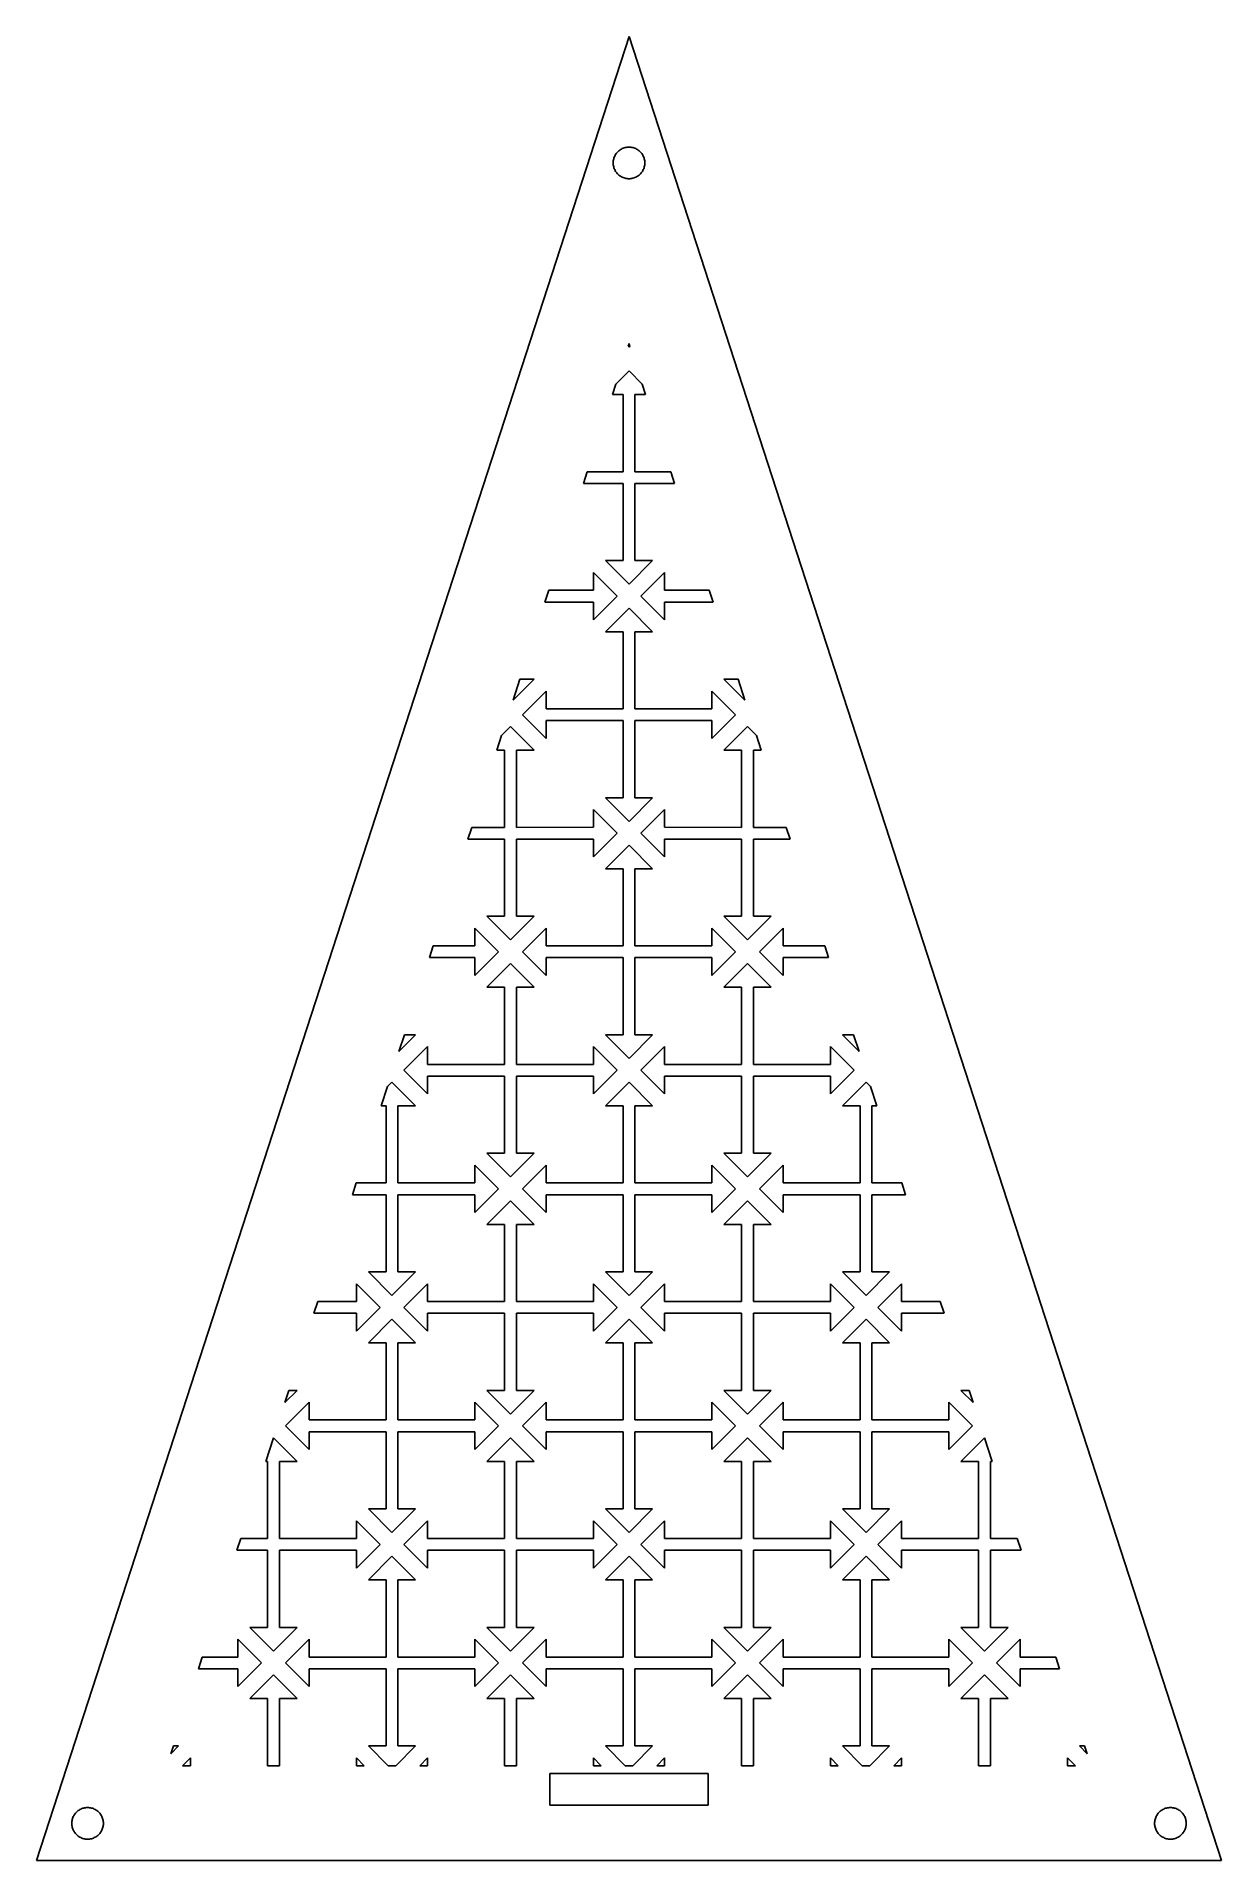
# Model space of a CAD drawing. Header units: metres. Extents: x -75 to 75, y 0 to 231.
import ezdxf

# ---------------------------------------------------------------- set-up
doc = ezdxf.new("R2010")
doc.units = ezdxf.units.M

msp = doc.modelspace()

# ---------------------------------------------------------------- linework, layer by layer
for p, q in [((0, 230.826), (-75, 0)), ((75, 0), (0, 230.826)), ((-2, 214.826), (-1.99605, 214.952)), ((-1.99605, 214.701), (-2, 214.826)), ((-1.99605, 214.952), (-1.98422, 215.077)), ((-1.98422, 214.576), (-1.99605, 214.701)), ((-1.98422, 215.077), (-1.96457, 215.201)), ((-1.96457, 215.201), (-1.93716, 215.324)), ((-1.93716, 215.324), (-1.9021, 215.444)), ((-1.9021, 215.444), (-1.85954, 215.562)), ((-1.85954, 215.562), (-1.80965, 215.678)), ((-1.80965, 215.678), (-1.75261, 215.79)), ((-1.75261, 215.79), (-1.68864, 215.898)), ((-1.68864, 215.898), (-1.61803, 216.002)), ((-1.61803, 216.002), (-1.54102, 216.101)), ((-1.54102, 216.101), (-1.45793, 216.195)), ((-1.45793, 216.195), (-1.36908, 216.284)), ((-1.36908, 216.284), (-1.27484, 216.367)), ((-1.27484, 216.367), (-1.17557, 216.444)), ((-1.17557, 216.444), (-1.07164, 216.515)), ((-1.07164, 216.515), (-0.963501, 216.579)), ((-0.963501, 216.579), (-0.851547, 216.636)), ((-0.851547, 216.636), (-0.736237, 216.686)), ((-0.736237, 216.686), (-0.618027, 216.728)), ((-0.618027, 216.728), (-0.497375, 216.763)), ((-0.497375, 216.763), (-0.374756, 216.791)), ((-0.374756, 216.791), (-0.250656, 216.81)), ((-0.250656, 216.81), (-0.12558, 216.822)), ((-0.12558, 216.822), (0, 216.826)), ((0, 216.826), (0.12558, 216.822)), ((0.12558, 216.822), (0.250656, 216.81)), ((0.250656, 216.81), (0.374756, 216.791)), ((0.374756, 216.791), (0.497375, 216.763)), ((0.497375, 216.763), (0.618027, 216.728)), ((0.618027, 216.728), (0.736237, 216.686)), ((0.736237, 216.686), (0.851547, 216.636)), ((0.851547, 216.636), (0.963501, 216.579)), ((0.963501, 216.579), (1.07164, 216.515)), ((1.07164, 216.515), (1.17557, 216.444)), ((1.17557, 216.444), (1.27484, 216.367)), ((1.27484, 216.367), (1.36908, 216.284)), ((1.36908, 216.284), (1.45793, 216.195)), ((1.45793, 216.195), (1.54102, 216.101)), ((1.54102, 216.101), (1.61803, 216.002)), ((1.61803, 216.002), (1.68864, 215.898)), ((1.68864, 215.898), (1.75261, 215.79)), ((1.75261, 215.79), (1.80965, 215.678)), ((1.80965, 215.678), (1.85954, 215.562)), ((1.85954, 215.562), (1.9021, 215.444)), ((1.9021, 215.444), (1.93716, 215.324)), ((1.93716, 215.324), (1.96457, 215.201)), ((1.96457, 215.201), (1.98422, 215.077)), ((1.98422, 215.077), (1.99605, 214.952)), ((1.99605, 214.701), (1.98422, 214.576)), ((1.99605, 214.952), (2, 214.826)), ((2, 214.826), (1.99605, 214.701)), ((-1.96457, 214.451), (-1.98422, 214.576)), ((-1.93716, 214.329), (-1.96457, 214.451)), ((-1.9021, 214.208), (-1.93716, 214.329)), ((-1.85954, 214.09), (-1.9021, 214.208)), ((-1.80965, 213.975), (-1.85954, 214.09)), ((-1.75261, 213.863), (-1.80965, 213.975)), ((-1.68864, 213.755), (-1.75261, 213.863)), ((-1.61803, 213.651), (-1.68864, 213.755)), ((-1.54102, 213.551), (-1.61803, 213.651)), ((-1.45793, 213.457), (-1.54102, 213.551)), ((-1.36908, 213.368), (-1.45793, 213.457)), ((-1.27484, 213.285), (-1.36908, 213.368)), ((-1.17557, 213.208), (-1.27484, 213.285)), ((-1.07164, 213.138), (-1.17557, 213.208)), ((-0.963501, 213.074), (-1.07164, 213.138)), ((-0.851547, 213.017), (-0.963501, 213.074)), ((-0.736237, 212.967), (-0.851547, 213.017)), ((-0.618027, 212.924), (-0.736237, 212.967)), ((-0.497375, 212.889), (-0.618027, 212.924)), ((-0.374756, 212.862), (-0.497375, 212.889)), ((-0.250656, 212.842), (-0.374756, 212.862)), ((-0.12558, 212.83), (-0.250656, 212.842)), ((0, 212.826), (-0.12558, 212.83)), ((0.12558, 212.83), (0, 212.826)), ((0.250656, 212.842), (0.12558, 212.83)), ((0.374756, 212.862), (0.250656, 212.842)), ((0.497375, 212.889), (0.374756, 212.862)), ((0.618027, 212.924), (0.497375, 212.889)), ((0.736237, 212.967), (0.618027, 212.924)), ((0.851547, 213.017), (0.736237, 212.967)), ((0.963501, 213.074), (0.851547, 213.017)), ((1.07164, 213.138), (0.963501, 213.074)), ((1.17557, 213.208), (1.07164, 213.138)), ((1.27484, 213.285), (1.17557, 213.208)), ((1.36908, 213.368), (1.27484, 213.285)), ((1.45793, 213.457), (1.36908, 213.368)), ((1.54102, 213.551), (1.45793, 213.457)), ((1.61803, 213.651), (1.54102, 213.551)), ((1.68864, 213.755), (1.61803, 213.651)), ((1.75261, 213.863), (1.68864, 213.755)), ((1.80965, 213.975), (1.75261, 213.863)), ((1.85954, 214.09), (1.80965, 213.975)), ((1.9021, 214.208), (1.85954, 214.09)), ((1.93716, 214.329), (1.9021, 214.208)), ((1.96457, 214.451), (1.93716, 214.329)), ((1.98422, 214.576), (1.96457, 214.451)), ((-0.11998, 191.624), (0, 191.993)), ((0, 191.504), (-0.11998, 191.624)), ((0, 191.993), (0.11998, 191.624)), ((0.11998, 191.624), (0, 191.504)), ((-1.68356, 186.812), (0, 188.496)), ((0, 188.496), (1.68356, 186.812)), ((-2.10875, 185.503), (-1.68356, 186.812)), ((-0.746613, 185.503), (-2.10875, 185.503)), ((-0.733795, 175.747), (-0.746613, 185.503)), ((0.746613, 185.503), (0.733795, 175.747)), ((2.10875, 185.503), (0.746613, 185.503)), ((1.68356, 186.812), (2.10875, 185.503)), ((-5.76425, 174.253), (-5.27876, 175.747)), ((-5.27876, 175.747), (-0.733795, 175.747)), ((0.733795, 175.747), (5.27876, 175.747)), ((5.27876, 175.747), (5.76425, 174.253)), ((-0.733795, 174.253), (-5.76425, 174.253)), ((-0.746613, 164.497), (-0.733795, 174.253)), ((5.76425, 174.253), (0.733795, 174.253)), ((0.733795, 174.253), (0.746613, 164.497)), ((-2.99194, 164.497), (-0.746613, 164.497)), ((0, 161.504), (-2.99194, 164.497)), ((2.99194, 164.497), (0, 161.504)), ((0.746613, 164.497), (2.99194, 164.497)), ((-4.49661, 160.747), (-4.49661, 162.992)), ((-4.49661, 162.992), (-1.50421, 160)), ((1.50421, 160), (4.49661, 162.992)), ((4.49661, 162.992), (4.49661, 160.747)), ((-10.6353, 159.261), (-10.1551, 160.739)), ((-10.1551, 160.739), (-4.49661, 160.747)), ((-1.50421, 160), (-4.49661, 157.008)), ((4.49661, 157.008), (1.50421, 160)), ((4.49661, 160.747), (10.1551, 160.739)), ((10.1551, 160.739), (10.6353, 159.261)), ((-4.49661, 159.253), (-10.6353, 159.261)), ((-4.49661, 157.008), (-4.49661, 159.253)), ((-2.99194, 155.503), (0, 158.496)), ((0, 158.496), (2.99194, 155.503)), ((10.6353, 159.261), (4.49661, 159.253)), ((4.49661, 159.253), (4.49661, 157.008)), ((-0.746613, 155.503), (-2.99194, 155.503)), ((-0.733795, 145.747), (-0.746613, 155.503)), ((0.746613, 155.503), (0.733795, 145.747)), ((2.99194, 155.503), (0.746613, 155.503)), ((-12.0076, 149.497), (-14.6744, 146.83)), ((-14.6744, 146.83), (-13.8079, 149.497)), ((-13.8079, 149.497), (-12.0076, 149.497)), ((-13.4953, 145), (-10.5029, 147.992)), ((-10.5029, 147.992), (-10.5029, 145.747)), ((10.5029, 145.747), (10.5029, 147.992)), ((10.5029, 147.992), (13.4953, 145)), ((12.0076, 149.497), (13.8079, 149.497)), ((14.6744, 146.83), (12.0076, 149.497)), ((13.8079, 149.497), (14.6744, 146.83)), ((-10.5029, 145.747), (-0.733795, 145.747)), ((0.733795, 145.747), (10.5029, 145.747)), ((-16.1228, 142.373), (-15, 143.495)), ((-15, 143.495), (-12.0076, 140.503)), ((-10.5029, 142.008), (-13.4953, 145)), ((-0.733795, 144.253), (-10.5029, 144.253)), ((-10.5029, 144.253), (-10.5029, 142.008)), ((-0.746613, 134.497), (-0.733795, 144.253)), ((10.5029, 144.253), (0.733795, 144.253)), ((0.733795, 144.253), (0.746613, 134.497)), ((13.4953, 145), (10.5029, 142.008)), ((10.5029, 142.008), (10.5029, 144.253)), ((12.0076, 140.503), (15, 143.495)), ((15, 143.495), (16.1228, 142.373)), ((-16.7303, 140.503), (-16.1228, 142.373)), ((16.1228, 142.373), (16.7303, 140.503)), ((-15.7471, 140.503), (-16.7303, 140.503)), ((-15.7471, 130.734), (-15.7471, 140.503)), ((-12.0076, 140.503), (-14.2529, 140.503)), ((-14.2529, 140.503), (-14.2529, 130.734)), ((14.2529, 140.503), (12.0076, 140.503)), ((14.2529, 130.734), (14.2529, 140.503)), ((16.7303, 140.503), (15.7471, 140.503)), ((15.7471, 140.503), (15.7471, 130.734)), ((-2.99194, 134.497), (-0.746613, 134.497)), ((0, 131.504), (-2.99194, 134.497)), ((2.99194, 134.497), (0, 131.504)), ((0.746613, 134.497), (2.99194, 134.497)), ((-4.49661, 130.747), (-4.49661, 132.992)), ((-4.49661, 132.992), (-1.50421, 130)), ((1.50421, 130), (4.49661, 132.992)), ((4.49661, 132.992), (4.49661, 130.747)), ((-20.3833, 129.26), (-19.9027, 130.739)), ((-15.7471, 129.266), (-20.3833, 129.26)), ((-19.9027, 130.739), (-15.7471, 130.734)), ((-15.7471, 119.497), (-15.7471, 129.266)), ((-14.2529, 130.734), (-4.49661, 130.747)), ((-4.49661, 129.253), (-14.2529, 129.266)), ((-14.2529, 129.266), (-14.2529, 119.497)), ((-1.50421, 130), (-4.49661, 127.008)), ((4.49661, 127.008), (1.50421, 130)), ((4.49661, 130.747), (14.2529, 130.734)), ((14.2529, 129.266), (4.49661, 129.253)), ((14.2529, 119.497), (14.2529, 129.266)), ((15.7471, 130.734), (19.9027, 130.739)), ((20.3833, 129.26), (15.7471, 129.266)), ((15.7471, 129.266), (15.7471, 119.497)), ((19.9027, 130.739), (20.3833, 129.26)), ((-4.49661, 127.008), (-4.49661, 129.253)), ((-2.99194, 125.503), (0, 128.496)), ((0, 128.496), (2.99194, 125.503)), ((4.49661, 129.253), (4.49661, 127.008)), ((-0.746613, 125.503), (-2.99194, 125.503)), ((-0.733795, 115.747), (-0.746613, 125.503)), ((0.746613, 125.503), (0.733795, 115.747)), ((2.99194, 125.503), (0.746613, 125.503)), ((-19.4971, 115.747), (-19.4971, 117.992)), ((-19.4971, 117.992), (-16.5047, 115)), ((-17.9924, 119.497), (-15.7471, 119.497)), ((-15, 116.505), (-17.9924, 119.497)), ((-12.0076, 119.497), (-15, 116.505)), ((-14.2529, 119.497), (-12.0076, 119.497)), ((-13.4953, 115), (-10.5029, 117.992)), ((-10.5029, 117.992), (-10.5029, 115.747)), ((10.5029, 115.747), (10.5029, 117.992)), ((10.5029, 117.992), (13.4953, 115)), ((12.0076, 119.497), (14.2529, 119.497)), ((15, 116.505), (12.0076, 119.497)), ((17.9924, 119.497), (15, 116.505)), ((15.7471, 119.497), (17.9924, 119.497)), ((16.5047, 115), (19.4971, 117.992)), ((19.4971, 117.992), (19.4971, 115.747)), ((-25.2594, 114.253), (-24.774, 115.747)), ((-24.774, 115.747), (-19.4971, 115.747)), ((-10.5029, 115.747), (-0.733795, 115.747)), ((0.733795, 115.747), (10.5029, 115.747)), ((19.4971, 115.747), (24.774, 115.747)), ((24.774, 115.747), (25.2594, 114.253)), ((-19.4971, 114.253), (-25.2594, 114.253)), ((-16.5047, 115), (-19.4971, 112.008)), ((-19.4971, 112.008), (-19.4971, 114.253)), ((-17.9924, 110.503), (-15, 113.495)), ((-15, 113.495), (-12.0076, 110.503)), ((-10.5029, 112.008), (-13.4953, 115)), ((-0.733795, 114.253), (-10.5029, 114.253)), ((-10.5029, 114.253), (-10.5029, 112.008)), ((-0.746613, 104.497), (-0.733795, 114.253)), ((10.5029, 114.253), (0.733795, 114.253)), ((0.733795, 114.253), (0.746613, 104.497)), ((13.4953, 115), (10.5029, 112.008)), ((10.5029, 112.008), (10.5029, 114.253)), ((12.0076, 110.503), (15, 113.495)), ((15, 113.495), (17.9924, 110.503)), ((19.4971, 112.008), (16.5047, 115)), ((25.2594, 114.253), (19.4971, 114.253)), ((19.4971, 114.253), (19.4971, 112.008)), ((-15.7471, 110.503), (-17.9924, 110.503)), ((-15.7471, 100.734), (-15.7471, 110.503)), ((-12.0076, 110.503), (-14.2529, 110.503)), ((-14.2529, 110.503), (-14.2529, 100.734)), ((14.2529, 110.503), (12.0076, 110.503)), ((14.2529, 100.734), (14.2529, 110.503)), ((17.9924, 110.503), (15.7471, 110.503)), ((15.7471, 110.503), (15.7471, 100.734)), ((-27.0081, 104.497), (-29.1137, 102.391)), ((-29.1137, 102.391), (-28.4294, 104.497)), ((-28.4294, 104.497), (-27.0081, 104.497)), ((-2.99194, 104.497), (-0.746613, 104.497)), ((0, 101.504), (-2.99194, 104.497)), ((2.99194, 104.497), (0, 101.504)), ((0.746613, 104.497), (2.99194, 104.497)), ((27.0081, 104.497), (28.4294, 104.497)), ((29.1137, 102.391), (27.0081, 104.497)), ((28.4294, 104.497), (29.1137, 102.391)), ((-28.4958, 100), (-25.5034, 102.992)), ((-25.5034, 102.992), (-25.5034, 100.747)), ((-4.49661, 100.747), (-4.49661, 102.992)), ((-4.49661, 102.992), (-1.50421, 100)), ((1.50421, 100), (4.49661, 102.992)), ((4.49661, 102.992), (4.49661, 100.747)), ((25.5034, 100.747), (25.5034, 102.992)), ((25.5034, 102.992), (28.4958, 100)), ((-25.5034, 97.0081), (-28.4958, 100)), ((-25.5034, 100.747), (-15.7471, 100.734)), ((-15.7471, 99.2662), (-25.5034, 99.2534)), ((-15.7471, 89.4971), (-15.7471, 99.2662)), ((-14.2529, 100.734), (-4.49661, 100.747)), ((-4.49661, 99.2534), (-14.2529, 99.2662)), ((-14.2529, 99.2662), (-14.2529, 89.4971)), ((-1.50421, 100), (-4.49661, 97.0081)), ((4.49661, 97.0081), (1.50421, 100)), ((4.49661, 100.747), (14.2529, 100.734)), ((14.2529, 99.2662), (4.49661, 99.2534)), ((14.2529, 89.4971), (14.2529, 99.2662)), ((15.7471, 100.734), (25.5034, 100.747)), ((25.5034, 99.2534), (15.7471, 99.2662)), ((15.7471, 99.2662), (15.7471, 89.4971)), ((28.4958, 100), (25.5034, 97.0081)), ((-31.3515, 95.5034), (-30.5618, 97.9339)), ((-30.5618, 97.9339), (-30, 98.4958)), ((-30, 98.4958), (-27.0081, 95.5034)), ((-25.5034, 99.2534), (-25.5034, 97.0081)), ((-4.49661, 97.0081), (-4.49661, 99.2534)), ((-2.99194, 95.5034), (0, 98.4958)), ((0, 98.4958), (2.99194, 95.5034)), ((4.49661, 99.2534), (4.49661, 97.0081)), ((25.5034, 97.0081), (25.5034, 99.2534)), ((27.0081, 95.5034), (30, 98.4958)), ((30, 98.4958), (30.5618, 97.9339)), ((30.5618, 97.9339), (31.3515, 95.5034)), ((-30.7466, 95.5034), (-31.3515, 95.5034)), ((-30.7338, 85.7471), (-30.7466, 95.5034)), ((-29.2534, 95.5034), (-29.2662, 85.7471)), ((-27.0081, 95.5034), (-29.2534, 95.5034)), ((-0.746613, 95.5034), (-2.99194, 95.5034)), ((-0.733795, 85.7471), (-0.746613, 95.5034)), ((0.746613, 95.5034), (0.733795, 85.7471)), ((2.99194, 95.5034), (0.746613, 95.5034)), ((29.2534, 95.5034), (27.0081, 95.5034)), ((29.2662, 85.7471), (29.2534, 95.5034)), ((30.7466, 95.5034), (30.7338, 85.7471)), ((31.3515, 95.5034), (30.7466, 95.5034)), ((-19.4971, 85.7471), (-19.4971, 87.9924)), ((-19.4971, 87.9924), (-16.5047, 85)), ((-17.9924, 89.4971), (-15.7471, 89.4971)), ((-15, 86.5047), (-17.9924, 89.4971)), ((-12.0076, 89.4971), (-15, 86.5047)), ((-14.2529, 89.4971), (-12.0076, 89.4971)), ((-13.4953, 85), (-10.5029, 87.9924)), ((-10.5029, 87.9924), (-10.5029, 85.7471)), ((10.5029, 85.7471), (10.5029, 87.9924)), ((10.5029, 87.9924), (13.4953, 85)), ((12.0076, 89.4971), (14.2529, 89.4971)), ((15, 86.5047), (12.0076, 89.4971)), ((17.9924, 89.4971), (15, 86.5047)), ((15.7471, 89.4971), (17.9924, 89.4971)), ((16.5047, 85), (19.4971, 87.9924)), ((19.4971, 87.9924), (19.4971, 85.7471)), ((-35.007, 84.2529), (-34.5215, 85.7471)), ((-34.5215, 85.7471), (-30.7338, 85.7471)), ((-29.2662, 85.7471), (-19.4971, 85.7471)), ((-10.5029, 85.7471), (-0.733795, 85.7471)), ((0.733795, 85.7471), (10.5029, 85.7471)), ((19.4971, 85.7471), (29.2662, 85.7471)), ((30.7338, 85.7471), (34.5215, 85.7471)), ((34.5215, 85.7471), (35.007, 84.2529)), ((-30.7338, 84.2529), (-35.007, 84.2529)), ((-30.7466, 74.4966), (-30.7338, 84.2529)), ((-19.4971, 84.2529), (-29.2662, 84.2529)), ((-29.2662, 84.2529), (-29.2534, 74.4966)), ((-16.5047, 85), (-19.4971, 82.0076)), ((-19.4971, 82.0076), (-19.4971, 84.2529)), ((-17.9924, 80.5029), (-15, 83.4953)), ((-15, 83.4953), (-12.0076, 80.5029)), ((-10.5029, 82.0076), (-13.4953, 85)), ((-0.733795, 84.2529), (-10.5029, 84.2529)), ((-10.5029, 84.2529), (-10.5029, 82.0076)), ((-0.746613, 74.4966), (-0.733795, 84.2529)), ((10.5029, 84.2529), (0.733795, 84.2529)), ((0.733795, 84.2529), (0.746613, 74.4966)), ((13.4953, 85), (10.5029, 82.0076)), ((10.5029, 82.0076), (10.5029, 84.2529)), ((12.0076, 80.5029), (15, 83.4953)), ((15, 83.4953), (17.9924, 80.5029)), ((19.4971, 82.0076), (16.5047, 85)), ((29.2662, 84.2529), (19.4971, 84.2529)), ((19.4971, 84.2529), (19.4971, 82.0076)), ((29.2534, 74.4966), (29.2662, 84.2529)), ((35.007, 84.2529), (30.7338, 84.2529)), ((30.7338, 84.2529), (30.7466, 74.4966)), ((-15.7471, 80.5029), (-17.9924, 80.5029)), ((-15.7471, 70.7338), (-15.7471, 80.5029)), ((-12.0076, 80.5029), (-14.2529, 80.5029)), ((-14.2529, 80.5029), (-14.2529, 70.7338)), ((14.2529, 80.5029), (12.0076, 80.5029)), ((14.2529, 70.7338), (14.2529, 80.5029)), ((17.9924, 80.5029), (15.7471, 80.5029)), ((15.7471, 80.5029), (15.7471, 70.7338)), ((-32.9919, 74.4966), (-30.7466, 74.4966)), ((-30, 71.5042), (-32.9919, 74.4966)), ((-27.0081, 74.4966), (-30, 71.5042)), ((-29.2534, 74.4966), (-27.0081, 74.4966)), ((-2.99194, 74.4966), (-0.746613, 74.4966)), ((0, 71.5042), (-2.99194, 74.4966)), ((2.99194, 74.4966), (0, 71.5042)), ((0.746613, 74.4966), (2.99194, 74.4966)), ((27.0081, 74.4966), (29.2534, 74.4966)), ((30, 71.5042), (27.0081, 74.4966)), ((32.9919, 74.4966), (30, 71.5042)), ((30.7466, 74.4966), (32.9919, 74.4966)), ((-34.4966, 70.7466), (-34.4966, 72.9919)), ((-34.4966, 72.9919), (-31.5042, 70)), ((-28.4958, 70), (-25.5034, 72.9919)), ((-25.5034, 72.9919), (-25.5034, 70.7466)), ((-4.49661, 70.7466), (-4.49661, 72.9919)), ((-4.49661, 72.9919), (-1.50421, 70)), ((1.50421, 70), (4.49661, 72.9919)), ((4.49661, 72.9919), (4.49661, 70.7466)), ((25.5034, 70.7466), (25.5034, 72.9919)), ((25.5034, 72.9919), (28.4958, 70)), ((31.5042, 70), (34.4966, 72.9919)), ((34.4966, 72.9919), (34.4966, 70.7466)), ((-39.8784, 69.2605), (-39.3976, 70.7402)), ((-34.4966, 69.2534), (-39.8784, 69.2605)), ((-39.3976, 70.7402), (-34.4966, 70.7466)), ((-31.5042, 70), (-34.4966, 67.0081)), ((-34.4966, 67.0081), (-34.4966, 69.2534)), ((-25.5034, 67.0081), (-28.4958, 70)), ((-25.5034, 70.7466), (-15.7471, 70.7338)), ((-15.7471, 69.2662), (-25.5034, 69.2534)), ((-25.5034, 69.2534), (-25.5034, 67.0081)), ((-15.7471, 59.4971), (-15.7471, 69.2662)), ((-14.2529, 70.7338), (-4.49661, 70.7466)), ((-4.49661, 69.2534), (-14.2529, 69.2662)), ((-14.2529, 69.2662), (-14.2529, 59.4971)), ((-1.50421, 70), (-4.49661, 67.0081)), ((-4.49661, 67.0081), (-4.49661, 69.2534)), ((4.49661, 67.0081), (1.50421, 70)), ((4.49661, 70.7466), (14.2529, 70.7338)), ((14.2529, 69.2662), (4.49661, 69.2534)), ((4.49661, 69.2534), (4.49661, 67.0081)), ((14.2529, 59.4971), (14.2529, 69.2662)), ((15.7471, 70.7338), (25.5034, 70.7466)), ((25.5034, 69.2534), (15.7471, 69.2662)), ((15.7471, 69.2662), (15.7471, 59.4971)), ((28.4958, 70), (25.5034, 67.0081)), ((25.5034, 67.0081), (25.5034, 69.2534)), ((34.4966, 67.0081), (31.5042, 70)), ((34.4966, 70.7466), (39.3976, 70.7402)), ((39.8784, 69.2605), (34.4966, 69.2534)), ((34.4966, 69.2534), (34.4966, 67.0081)), ((39.3976, 70.7402), (39.8784, 69.2605)), ((-32.9919, 65.5034), (-30, 68.4958)), ((-30, 68.4958), (-27.0081, 65.5034)), ((-2.99194, 65.5034), (0, 68.4958)), ((0, 68.4958), (2.99194, 65.5034)), ((27.0081, 65.5034), (30, 68.4958)), ((30, 68.4958), (32.9919, 65.5034)), ((-30.7466, 65.5034), (-32.9919, 65.5034)), ((-30.7338, 55.7471), (-30.7466, 65.5034)), ((-29.2534, 65.5034), (-29.2662, 55.7471)), ((-27.0081, 65.5034), (-29.2534, 65.5034)), ((-0.746613, 65.5034), (-2.99194, 65.5034)), ((-0.733795, 55.7471), (-0.746613, 65.5034)), ((0.746613, 65.5034), (0.733795, 55.7471)), ((2.99194, 65.5034), (0.746613, 65.5034)), ((29.2534, 65.5034), (27.0081, 65.5034)), ((29.2662, 55.7471), (29.2534, 65.5034)), ((30.7466, 65.5034), (30.7338, 55.7471)), ((32.9919, 65.5034), (30.7466, 65.5034)), ((-42.0076, 59.4971), (-43.5527, 57.952)), ((-43.5527, 57.952), (-43.0507, 59.4971)), ((-43.4953, 55), (-40.5029, 57.9924)), ((-43.0507, 59.4971), (-42.0076, 59.4971)), ((-40.5029, 57.9924), (-40.5029, 55.7471)), ((-19.4971, 55.7471), (-19.4971, 57.9924)), ((-19.4971, 57.9924), (-16.5047, 55)), ((-17.9924, 59.4971), (-15.7471, 59.4971)), ((-15, 56.5047), (-17.9924, 59.4971)), ((-12.0076, 59.4971), (-15, 56.5047)), ((-14.2529, 59.4971), (-12.0076, 59.4971)), ((-13.4953, 55), (-10.5029, 57.9924)), ((-10.5029, 57.9924), (-10.5029, 55.7471)), ((10.5029, 55.7471), (10.5029, 57.9924)), ((10.5029, 57.9924), (13.4953, 55)), ((12.0076, 59.4971), (14.2529, 59.4971)), ((15, 56.5047), (12.0076, 59.4971)), ((17.9924, 59.4971), (15, 56.5047)), ((15.7471, 59.4971), (17.9924, 59.4971)), ((16.5047, 55), (19.4971, 57.9924)), ((19.4971, 57.9924), (19.4971, 55.7471)), ((40.5029, 55.7471), (40.5029, 57.9924)), ((40.5029, 57.9924), (43.4953, 55)), ((42.0076, 59.4971), (43.0507, 59.4971)), ((43.5527, 57.952), (42.0076, 59.4971)), ((43.0507, 59.4971), (43.5527, 57.952)), ((-40.5029, 55.7471), (-30.7338, 55.7471)), ((-29.2662, 55.7471), (-19.4971, 55.7471)), ((-10.5029, 55.7471), (-0.733795, 55.7471)), ((0.733795, 55.7471), (10.5029, 55.7471)), ((19.4971, 55.7471), (29.2662, 55.7471)), ((30.7338, 55.7471), (40.5029, 55.7471)), ((-45.9731, 50.5029), (-45.0011, 53.4942)), ((-45.0011, 53.4942), (-45, 53.4953)), ((-45, 53.4953), (-42.0076, 50.5029)), ((-40.5029, 52.0076), (-43.4953, 55)), ((-30.7338, 54.2529), (-40.5029, 54.2529)), ((-40.5029, 54.2529), (-40.5029, 52.0076)), ((-30.7466, 44.4966), (-30.7338, 54.2529)), ((-19.4971, 54.2529), (-29.2662, 54.2529)), ((-29.2662, 54.2529), (-29.2534, 44.4966)), ((-16.5047, 55), (-19.4971, 52.0076)), ((-19.4971, 52.0076), (-19.4971, 54.2529)), ((-17.9924, 50.5029), (-15, 53.4953)), ((-15, 53.4953), (-12.0076, 50.5029)), ((-10.5029, 52.0076), (-13.4953, 55)), ((-0.733795, 54.2529), (-10.5029, 54.2529)), ((-10.5029, 54.2529), (-10.5029, 52.0076)), ((-0.746613, 44.4966), (-0.733795, 54.2529)), ((10.5029, 54.2529), (0.733795, 54.2529)), ((0.733795, 54.2529), (0.746613, 44.4966)), ((13.4953, 55), (10.5029, 52.0076)), ((10.5029, 52.0076), (10.5029, 54.2529)), ((12.0076, 50.5029), (15, 53.4953)), ((15, 53.4953), (17.9924, 50.5029)), ((19.4971, 52.0076), (16.5047, 55)), ((29.2662, 54.2529), (19.4971, 54.2529)), ((19.4971, 54.2529), (19.4971, 52.0076)), ((29.2534, 44.4966), (29.2662, 54.2529)), ((40.5029, 54.2529), (30.7338, 54.2529)), ((30.7338, 54.2529), (30.7466, 44.4966)), ((43.4953, 55), (40.5029, 52.0076)), ((40.5029, 52.0076), (40.5029, 54.2529)), ((42.0076, 50.5029), (45, 53.4953)), ((45, 53.4953), (45.0011, 53.4942)), ((45.0011, 53.4942), (45.9731, 50.5029)), ((-45.7471, 50.5029), (-45.9731, 50.5029)), ((-45.7471, 40.7338), (-45.7471, 50.5029)), ((-42.0076, 50.5029), (-44.2529, 50.5029)), ((-44.2529, 50.5029), (-44.2529, 40.7338)), ((-15.7471, 50.5029), (-17.9924, 50.5029)), ((-15.7471, 40.7338), (-15.7471, 50.5029)), ((-12.0076, 50.5029), (-14.2529, 50.5029)), ((-14.2529, 50.5029), (-14.2529, 40.7338)), ((14.2529, 50.5029), (12.0076, 50.5029)), ((14.2529, 40.7338), (14.2529, 50.5029)), ((17.9924, 50.5029), (15.7471, 50.5029)), ((15.7471, 50.5029), (15.7471, 40.7338)), ((44.2529, 50.5029), (42.0076, 50.5029)), ((44.2529, 40.7338), (44.2529, 50.5029)), ((45.9731, 50.5029), (45.7471, 50.5029)), ((45.7471, 50.5029), (45.7471, 40.7338)), ((-32.9919, 44.4966), (-30.7466, 44.4966)), ((-30, 41.5042), (-32.9919, 44.4966)), ((-27.0081, 44.4966), (-30, 41.5042)), ((-29.2534, 44.4966), (-27.0081, 44.4966)), ((-2.99194, 44.4966), (-0.746613, 44.4966)), ((0, 41.5042), (-2.99194, 44.4966)), ((2.99194, 44.4966), (0, 41.5042)), ((0.746613, 44.4966), (2.99194, 44.4966)), ((27.0081, 44.4966), (29.2534, 44.4966)), ((30, 41.5042), (27.0081, 44.4966)), ((32.9919, 44.4966), (30, 41.5042)), ((30.7466, 44.4966), (32.9919, 44.4966)), ((-34.4966, 40.7466), (-34.4966, 42.9919)), ((-34.4966, 42.9919), (-31.5042, 40)), ((-28.4958, 40), (-25.5034, 42.9919)), ((-25.5034, 42.9919), (-25.5034, 40.7466)), ((-4.49661, 40.7466), (-4.49661, 42.9919)), ((-4.49661, 42.9919), (-1.50421, 40)), ((1.50421, 40), (4.49661, 42.9919)), ((4.49661, 42.9919), (4.49661, 40.7466)), ((25.5034, 40.7466), (25.5034, 42.9919)), ((25.5034, 42.9919), (28.4958, 40)), ((31.5042, 40), (34.4966, 42.9919)), ((34.4966, 42.9919), (34.4966, 40.7466)), ((-49.6257, 39.2611), (-49.1458, 40.7383)), ((-45.7471, 39.2662), (-49.6257, 39.2611)), ((-49.1458, 40.7383), (-45.7471, 40.7338)), ((-45.7471, 29.4971), (-45.7471, 39.2662)), ((-44.2529, 40.7338), (-34.4966, 40.7466)), ((-34.4966, 39.2534), (-44.2529, 39.2662)), ((-44.2529, 39.2662), (-44.2529, 29.4971)), ((-31.5042, 40), (-34.4966, 37.0081)), ((-34.4966, 37.0081), (-34.4966, 39.2534)), ((-25.5034, 37.0081), (-28.4958, 40)), ((-25.5034, 40.7466), (-15.7471, 40.7338)), ((-15.7471, 39.2662), (-25.5034, 39.2534)), ((-25.5034, 39.2534), (-25.5034, 37.0081)), ((-15.7471, 29.4971), (-15.7471, 39.2662)), ((-14.2529, 40.7338), (-4.49661, 40.7466)), ((-4.49661, 39.2534), (-14.2529, 39.2662)), ((-14.2529, 39.2662), (-14.2529, 29.4971)), ((-1.50421, 40), (-4.49661, 37.0081)), ((-4.49661, 37.0081), (-4.49661, 39.2534)), ((4.49661, 37.0081), (1.50421, 40)), ((4.49661, 40.7466), (14.2529, 40.7338)), ((14.2529, 39.2662), (4.49661, 39.2534)), ((4.49661, 39.2534), (4.49661, 37.0081)), ((14.2529, 29.4971), (14.2529, 39.2662)), ((15.7471, 40.7338), (25.5034, 40.7466)), ((25.5034, 39.2534), (15.7471, 39.2662)), ((15.7471, 39.2662), (15.7471, 29.4971)), ((28.4958, 40), (25.5034, 37.0081)), ((25.5034, 37.0081), (25.5034, 39.2534)), ((34.4966, 37.0081), (31.5042, 40)), ((34.4966, 40.7466), (44.2529, 40.7338)), ((44.2529, 39.2662), (34.4966, 39.2534)), ((34.4966, 39.2534), (34.4966, 37.0081)), ((44.2529, 29.4971), (44.2529, 39.2662)), ((45.7471, 40.7338), (49.1458, 40.7383)), ((49.6257, 39.2611), (45.7471, 39.2662)), ((45.7471, 39.2662), (45.7471, 29.4971)), ((49.1458, 40.7383), (49.6257, 39.2611)), ((-32.9919, 35.5034), (-30, 38.4958)), ((-30, 38.4958), (-27.0081, 35.5034)), ((-2.99194, 35.5034), (0, 38.4958)), ((0, 38.4958), (2.99194, 35.5034)), ((27.0081, 35.5034), (30, 38.4958)), ((30, 38.4958), (32.9919, 35.5034)), ((-30.7466, 35.5034), (-32.9919, 35.5034)), ((-30.7338, 25.7471), (-30.7466, 35.5034)), ((-29.2534, 35.5034), (-29.2662, 25.7471)), ((-27.0081, 35.5034), (-29.2534, 35.5034)), ((-0.746613, 35.5034), (-2.99194, 35.5034)), ((-0.733795, 25.7471), (-0.746613, 35.5034)), ((0.746613, 35.5034), (0.733795, 25.7471)), ((2.99194, 35.5034), (0.746613, 35.5034)), ((29.2534, 35.5034), (27.0081, 35.5034)), ((29.2662, 25.7471), (29.2534, 35.5034)), ((30.7466, 35.5034), (30.7338, 25.7471)), ((32.9919, 35.5034), (30.7466, 35.5034)), ((-49.4971, 25.7471), (-49.4971, 27.9924)), ((-49.4971, 27.9924), (-46.5047, 25)), ((-47.9924, 29.4971), (-45.7471, 29.4971)), ((-45, 26.5047), (-47.9924, 29.4971)), ((-42.0076, 29.4971), (-45, 26.5047)), ((-44.2529, 29.4971), (-42.0076, 29.4971)), ((-43.4953, 25), (-40.5029, 27.9924)), ((-40.5029, 27.9924), (-40.5029, 25.7471)), ((-19.4971, 25.7471), (-19.4971, 27.9924)), ((-19.4971, 27.9924), (-16.5047, 25)), ((-17.9924, 29.4971), (-15.7471, 29.4971)), ((-15, 26.5047), (-17.9924, 29.4971)), ((-12.0076, 29.4971), (-15, 26.5047)), ((-14.2529, 29.4971), (-12.0076, 29.4971)), ((-13.4953, 25), (-10.5029, 27.9924)), ((-10.5029, 27.9924), (-10.5029, 25.7471)), ((10.5029, 25.7471), (10.5029, 27.9924)), ((10.5029, 27.9924), (13.4953, 25)), ((12.0076, 29.4971), (14.2529, 29.4971)), ((15, 26.5047), (12.0076, 29.4971)), ((17.9924, 29.4971), (15, 26.5047)), ((15.7471, 29.4971), (17.9924, 29.4971)), ((16.5047, 25), (19.4971, 27.9924)), ((19.4971, 27.9924), (19.4971, 25.7471)), ((40.5029, 25.7471), (40.5029, 27.9924)), ((40.5029, 27.9924), (43.4953, 25)), ((42.0076, 29.4971), (44.2529, 29.4971)), ((45, 26.5047), (42.0076, 29.4971)), ((47.9924, 29.4971), (45, 26.5047)), ((45.7471, 29.4971), (47.9924, 29.4971)), ((46.5047, 25), (49.4971, 27.9924)), ((49.4971, 27.9924), (49.4971, 25.7471)), ((-54.5022, 24.2529), (-54.0167, 25.7471)), ((-54.0167, 25.7471), (-49.4971, 25.7471)), ((-40.5029, 25.7471), (-30.7338, 25.7471)), ((-29.2662, 25.7471), (-19.4971, 25.7471)), ((-10.5029, 25.7471), (-0.733795, 25.7471)), ((0.733795, 25.7471), (10.5029, 25.7471)), ((19.4971, 25.7471), (29.2662, 25.7471)), ((30.7338, 25.7471), (40.5029, 25.7471)), ((49.4971, 25.7471), (54.0167, 25.7471)), ((54.0167, 25.7471), (54.5022, 24.2529)), ((-49.4971, 24.2529), (-54.5022, 24.2529)), ((-46.5047, 25), (-49.4971, 22.0076)), ((-49.4971, 22.0076), (-49.4971, 24.2529)), ((-47.9924, 20.5029), (-45, 23.4953)), ((-45, 23.4953), (-42.0076, 20.5029)), ((-40.5029, 22.0076), (-43.4953, 25)), ((-30.7338, 24.2529), (-40.5029, 24.2529)), ((-40.5029, 24.2529), (-40.5029, 22.0076)), ((-30.7466, 14.4966), (-30.7338, 24.2529)), ((-19.4971, 24.2529), (-29.2662, 24.2529)), ((-29.2662, 24.2529), (-29.2534, 14.4966)), ((-16.5047, 25), (-19.4971, 22.0076)), ((-19.4971, 22.0076), (-19.4971, 24.2529)), ((-17.9924, 20.5029), (-15, 23.4953)), ((-15, 23.4953), (-12.0076, 20.5029)), ((-10.5029, 22.0076), (-13.4953, 25)), ((-0.733795, 24.2529), (-10.5029, 24.2529)), ((-10.5029, 24.2529), (-10.5029, 22.0076)), ((-0.746613, 14.4966), (-0.733795, 24.2529)), ((10.5029, 24.2529), (0.733795, 24.2529)), ((0.733795, 24.2529), (0.746613, 14.4966)), ((13.4953, 25), (10.5029, 22.0076)), ((10.5029, 22.0076), (10.5029, 24.2529)), ((12.0076, 20.5029), (15, 23.4953)), ((15, 23.4953), (17.9924, 20.5029)), ((19.4971, 22.0076), (16.5047, 25)), ((29.2662, 24.2529), (19.4971, 24.2529)), ((19.4971, 24.2529), (19.4971, 22.0076)), ((29.2534, 14.4966), (29.2662, 24.2529)), ((40.5029, 24.2529), (30.7338, 24.2529)), ((30.7338, 24.2529), (30.7466, 14.4966)), ((43.4953, 25), (40.5029, 22.0076)), ((40.5029, 22.0076), (40.5029, 24.2529)), ((42.0076, 20.5029), (45, 23.4953)), ((45, 23.4953), (47.9924, 20.5029)), ((49.4971, 22.0076), (46.5047, 25)), ((54.5022, 24.2529), (49.4971, 24.2529)), ((49.4971, 24.2529), (49.4971, 22.0076)), ((-45.7471, 20.5029), (-47.9924, 20.5029)), ((-45.7471, 12), (-45.7471, 20.5029)), ((-42.0076, 20.5029), (-44.2529, 20.5029)), ((-44.2529, 20.5029), (-44.2529, 12)), ((-15.7471, 20.5029), (-17.9924, 20.5029)), ((-15.7471, 12), (-15.7471, 20.5029)), ((-12.0076, 20.5029), (-14.2529, 20.5029)), ((-14.2529, 20.5029), (-14.2529, 12)), ((14.2529, 20.5029), (12.0076, 20.5029)), ((14.2529, 12), (14.2529, 20.5029)), ((17.9924, 20.5029), (15.7471, 20.5029)), ((15.7471, 20.5029), (15.7471, 12)), ((44.2529, 20.5029), (42.0076, 20.5029)), ((44.2529, 12), (44.2529, 20.5029)), ((47.9924, 20.5029), (45.7471, 20.5029)), ((45.7471, 20.5029), (45.7471, 12)), ((-57.0081, 14.4966), (-57.9919, 13.5126)), ((-57.9919, 13.5126), (-57.6722, 14.4966)), ((-57.6722, 14.4966), (-57.0081, 14.4966)), ((-30.4957, 12), (-32.9919, 14.4966)), ((-32.9919, 14.4966), (-30.7466, 14.4966)), ((-27.0081, 14.4966), (-29.5043, 12)), ((-29.2534, 14.4966), (-27.0081, 14.4966)), ((-0.495712, 12), (-2.99194, 14.4966)), ((-2.99194, 14.4966), (-0.746613, 14.4966)), ((2.99194, 14.4966), (0.495712, 12)), ((0.746613, 14.4966), (2.99194, 14.4966)), ((29.5043, 12), (27.0081, 14.4966)), ((27.0081, 14.4966), (29.2534, 14.4966)), ((32.9919, 14.4966), (30.4957, 12)), ((30.7466, 14.4966), (32.9919, 14.4966)), ((57.0081, 14.4966), (57.6722, 14.4966)), ((57.9919, 13.5126), (57.0081, 14.4966)), ((57.6722, 14.4966), (57.9919, 13.5126)), ((-56.4955, 12), (-55.5034, 12.9919)), ((-55.5034, 12), (-56.4955, 12)), ((-55.5034, 12.9919), (-55.5034, 12)), ((-44.2529, 12), (-45.7471, 12)), ((-34.4966, 12), (-34.4966, 12.9919)), ((-34.4966, 12.9919), (-33.5045, 12)), ((-33.5045, 12), (-34.4966, 12)), ((-29.5043, 12), (-30.4957, 12)), ((-26.4955, 12), (-25.5034, 12.9919)), ((-25.5034, 12), (-26.4955, 12)), ((-25.5034, 12.9919), (-25.5034, 12)), ((-14.2529, 12), (-15.7471, 12)), ((-4.49661, 12), (-4.49661, 12.9919)), ((-4.49661, 12.9919), (-3.50452, 12)), ((-3.50452, 12), (-4.49661, 12)), ((0.495712, 12), (-0.495712, 12)), ((3.50452, 12), (4.49661, 12.9919)), ((4.49661, 12), (3.50452, 12)), ((4.49661, 12.9919), (4.49661, 12)), ((15.7471, 12), (14.2529, 12)), ((25.5034, 12), (25.5034, 12.9919)), ((25.5034, 12.9919), (26.4955, 12)), ((26.4955, 12), (25.5034, 12)), ((30.4957, 12), (29.5043, 12)), ((33.5045, 12), (34.4966, 12.9919)), ((34.4966, 12), (33.5045, 12)), ((34.4966, 12.9919), (34.4966, 12)), ((45.7471, 12), (44.2529, 12)), ((55.5034, 12), (55.5034, 12.9919)), ((55.5034, 12.9919), (56.4955, 12)), ((56.4955, 12), (55.5034, 12)), ((-10, 7), (-10, 11)), ((-10, 11), (10, 11)), ((10, 11), (10, 7)), ((10, 7), (-10, 7)), ((-70.5279, 4.70227), (-70.5239, 4.82785)), ((-70.5239, 4.57669), (-70.5279, 4.70227)), ((-70.5239, 4.82785), (-70.5121, 4.95294)), ((-70.5121, 4.95294), (-70.4924, 5.07704)), ((-70.4924, 5.07704), (-70.465, 5.19966)), ((-70.465, 5.19966), (-70.43, 5.32031)), ((-70.43, 5.32031), (-70.3874, 5.43852)), ((-70.3874, 5.43852), (-70.3375, 5.55383)), ((-70.3375, 5.55383), (-70.2805, 5.66579)), ((-70.2805, 5.66579), (-70.2165, 5.77393)), ((-70.2165, 5.77393), (-70.1459, 5.87784)), ((-70.1459, 5.87784), (-70.0689, 5.97713)), ((-70.0689, 5.97713), (-69.9858, 6.07137)), ((-69.9858, 6.07137), (-69.897, 6.16022)), ((-69.897, 6.16022), (-69.8027, 6.2433)), ((-69.8027, 6.2433), (-69.7034, 6.32031)), ((-69.7034, 6.32031), (-69.5995, 6.39093)), ((-69.5995, 6.39093), (-69.4914, 6.4549)), ((-69.4914, 6.4549), (-69.3794, 6.51193)), ((-69.3794, 6.51193), (-69.2641, 6.56183)), ((-69.2641, 6.56183), (-69.1459, 6.60439)), ((-69.1459, 6.60439), (-69.0252, 6.63943)), ((-69.0252, 6.63943), (-68.9026, 6.66685)), ((-68.9026, 6.66685), (-68.7785, 6.68651)), ((-68.7785, 6.68651), (-68.6534, 6.69833)), ((-68.6534, 6.69833), (-68.5279, 6.70227)), ((-68.5279, 6.70227), (-68.4023, 6.69833)), ((-68.4023, 6.69833), (-68.2772, 6.68651)), ((-68.2772, 6.68651), (-68.1531, 6.66685)), ((-68.1531, 6.66685), (-68.0305, 6.63943)), ((-68.0305, 6.63943), (-67.9098, 6.60439)), ((-67.9098, 6.60439), (-67.7916, 6.56183)), ((-67.7916, 6.56183), (-67.6763, 6.51193)), ((-67.6763, 6.51193), (-67.5643, 6.4549)), ((-67.5643, 6.4549), (-67.4562, 6.39093)), ((-67.4562, 6.39093), (-67.3523, 6.32031)), ((-67.3523, 6.32031), (-67.253, 6.2433)), ((-67.253, 6.2433), (-67.1588, 6.16022)), ((-67.1588, 6.16022), (-67.0699, 6.07137)), ((-67.0699, 6.07137), (-66.9868, 5.97713)), ((-66.9868, 5.97713), (-66.9098, 5.87784)), ((-66.9098, 5.87784), (-66.8392, 5.77393)), ((-66.8392, 5.77393), (-66.7752, 5.66579)), ((-66.7752, 5.66579), (-66.7182, 5.55383)), ((-66.7182, 5.55383), (-66.6683, 5.43852)), ((-66.6683, 5.43852), (-66.6257, 5.32031)), ((-66.6257, 5.32031), (-66.5907, 5.19966)), ((-66.5907, 5.19966), (-66.5633, 5.07704)), ((-66.5633, 5.07704), (-66.5436, 4.95294)), ((-66.5436, 4.95294), (-66.5318, 4.82785)), ((-66.5318, 4.82785), (-66.5279, 4.70227)), ((-66.5279, 4.70227), (-66.5318, 4.57669)), ((66.5279, 4.70227), (66.5318, 4.82785)), ((66.5318, 4.57669), (66.5279, 4.70227)), ((66.5318, 4.82785), (66.5436, 4.95294)), ((66.5436, 4.95294), (66.5633, 5.07704)), ((66.5633, 5.07704), (66.5907, 5.19966)), ((66.5907, 5.19966), (66.6257, 5.32031)), ((66.6257, 5.32031), (66.6683, 5.43852)), ((66.6683, 5.43852), (66.7182, 5.55383)), ((66.7182, 5.55383), (66.7752, 5.66579)), ((66.7752, 5.66579), (66.8392, 5.77393)), ((66.8392, 5.77393), (66.9098, 5.87784)), ((66.9098, 5.87784), (66.9868, 5.97713)), ((66.9868, 5.97713), (67.0699, 6.07137)), ((67.0699, 6.07137), (67.1588, 6.16022)), ((67.1588, 6.16022), (67.253, 6.2433)), ((67.253, 6.2433), (67.3523, 6.32031)), ((67.3523, 6.32031), (67.4562, 6.39093)), ((67.4562, 6.39093), (67.5643, 6.4549)), ((67.5643, 6.4549), (67.6763, 6.51193)), ((67.6763, 6.51193), (67.7916, 6.56183)), ((67.7916, 6.56183), (67.9098, 6.60439)), ((67.9098, 6.60439), (68.0305, 6.63943)), ((68.0305, 6.63943), (68.1531, 6.66685)), ((68.1531, 6.66685), (68.2772, 6.68651)), ((68.2772, 6.68651), (68.4023, 6.69833)), ((68.4023, 6.69833), (68.5279, 6.70227)), ((68.5279, 6.70227), (68.6534, 6.69833)), ((68.6534, 6.69833), (68.7785, 6.68651)), ((68.7785, 6.68651), (68.9026, 6.66685)), ((68.9026, 6.66685), (69.0252, 6.63943)), ((69.0252, 6.63943), (69.1459, 6.60439)), ((69.1459, 6.60439), (69.2641, 6.56183)), ((69.2641, 6.56183), (69.3794, 6.51193)), ((69.3794, 6.51193), (69.4914, 6.4549)), ((69.4914, 6.4549), (69.5995, 6.39093)), ((69.5995, 6.39093), (69.7034, 6.32031)), ((69.7034, 6.32031), (69.8027, 6.2433)), ((69.8027, 6.2433), (69.897, 6.16022)), ((69.897, 6.16022), (69.9858, 6.07137)), ((69.9858, 6.07137), (70.0689, 5.97713)), ((70.0689, 5.97713), (70.1459, 5.87784)), ((70.1459, 5.87784), (70.2165, 5.77393)), ((70.2165, 5.77393), (70.2805, 5.66579)), ((70.2805, 5.66579), (70.3375, 5.55383)), ((70.3375, 5.55383), (70.3874, 5.43852)), ((70.3874, 5.43852), (70.43, 5.32031)), ((70.43, 5.32031), (70.465, 5.19966)), ((70.465, 5.19966), (70.4924, 5.07704)), ((70.4924, 5.07704), (70.5121, 4.95294)), ((70.5121, 4.95294), (70.5239, 4.82785)), ((70.5239, 4.82785), (70.5279, 4.70227)), ((70.5279, 4.70227), (70.5239, 4.57669)), ((-70.5121, 4.45161), (-70.5239, 4.57669)), ((-70.4924, 4.32751), (-70.5121, 4.45161)), ((-70.465, 4.2049), (-70.4924, 4.32751)), ((-70.43, 4.08424), (-70.465, 4.2049)), ((-70.3874, 3.96602), (-70.43, 4.08424)), ((-70.3375, 3.85072), (-70.3874, 3.96602)), ((-70.2805, 3.73877), (-70.3375, 3.85072)), ((-70.2165, 3.63062), (-70.2805, 3.73877)), ((-70.1459, 3.5267), (-70.2165, 3.63062)), ((-70.0689, 3.42743), (-70.1459, 3.5267)), ((-69.9858, 3.33318), (-70.0689, 3.42743)), ((-69.897, 3.24434), (-69.9858, 3.33318)), ((-69.8027, 3.16125), (-69.897, 3.24434)), ((-69.7034, 3.08424), (-69.8027, 3.16125)), ((-69.5995, 3.01363), (-69.7034, 3.08424)), ((-69.4914, 2.94966), (-69.5995, 3.01363)), ((-69.3794, 2.89262), (-69.4914, 2.94966)), ((-69.2641, 2.84273), (-69.3794, 2.89262)), ((-69.1459, 2.80016), (-69.2641, 2.84273)), ((-69.0252, 2.76511), (-69.1459, 2.80016)), ((-68.9026, 2.7377), (-69.0252, 2.76511)), ((-68.7785, 2.71805), (-68.9026, 2.7377)), ((-68.6534, 2.70622), (-68.7785, 2.71805)), ((-68.5279, 2.70227), (-68.6534, 2.70622)), ((-68.4023, 2.70622), (-68.5279, 2.70227)), ((-68.2772, 2.71805), (-68.4023, 2.70622)), ((-68.1531, 2.7377), (-68.2772, 2.71805)), ((-68.0305, 2.76511), (-68.1531, 2.7377)), ((-67.9098, 2.80016), (-68.0305, 2.76511)), ((-67.7916, 2.84273), (-67.9098, 2.80016)), ((-67.6763, 2.89262), (-67.7916, 2.84273)), ((-67.5643, 2.94966), (-67.6763, 2.89262)), ((-67.4562, 3.01363), (-67.5643, 2.94966)), ((-67.3523, 3.08424), (-67.4562, 3.01363)), ((-67.253, 3.16125), (-67.3523, 3.08424)), ((-67.1588, 3.24434), (-67.253, 3.16125)), ((-67.0699, 3.33318), (-67.1588, 3.24434)), ((-66.9868, 3.42743), (-67.0699, 3.33318)), ((-66.9098, 3.5267), (-66.9868, 3.42743)), ((-66.8392, 3.63062), (-66.9098, 3.5267)), ((-66.7752, 3.73877), (-66.8392, 3.63062)), ((-66.7182, 3.85072), (-66.7752, 3.73877)), ((-66.6683, 3.96602), (-66.7182, 3.85072)), ((-66.6257, 4.08424), (-66.6683, 3.96602)), ((-66.5907, 4.2049), (-66.6257, 4.08424)), ((-66.5633, 4.32751), (-66.5907, 4.2049)), ((-66.5436, 4.45161), (-66.5633, 4.32751)), ((-66.5318, 4.57669), (-66.5436, 4.45161)), ((66.5436, 4.45161), (66.5318, 4.57669)), ((66.5633, 4.32751), (66.5436, 4.45161)), ((66.5907, 4.2049), (66.5633, 4.32751)), ((66.6257, 4.08424), (66.5907, 4.2049)), ((66.6683, 3.96602), (66.6257, 4.08424)), ((66.7182, 3.85072), (66.6683, 3.96602)), ((66.7752, 3.73877), (66.7182, 3.85072)), ((66.8392, 3.63062), (66.7752, 3.73877)), ((66.9098, 3.5267), (66.8392, 3.63062)), ((66.9868, 3.42743), (66.9098, 3.5267)), ((67.0699, 3.33318), (66.9868, 3.42743)), ((67.1588, 3.24434), (67.0699, 3.33318)), ((67.253, 3.16125), (67.1588, 3.24434)), ((67.3523, 3.08424), (67.253, 3.16125)), ((67.4562, 3.01363), (67.3523, 3.08424)), ((67.5643, 2.94966), (67.4562, 3.01363)), ((67.6763, 2.89262), (67.5643, 2.94966)), ((67.7916, 2.84273), (67.6763, 2.89262)), ((67.9098, 2.80016), (67.7916, 2.84273)), ((68.0305, 2.76511), (67.9098, 2.80016)), ((68.1531, 2.7377), (68.0305, 2.76511)), ((68.2772, 2.71805), (68.1531, 2.7377)), ((68.4023, 2.70622), (68.2772, 2.71805)), ((68.5279, 2.70227), (68.4023, 2.70622)), ((68.6534, 2.70622), (68.5279, 2.70227)), ((68.7785, 2.71805), (68.6534, 2.70622)), ((68.9026, 2.7377), (68.7785, 2.71805)), ((69.0252, 2.76511), (68.9026, 2.7377)), ((69.1459, 2.80016), (69.0252, 2.76511)), ((69.2641, 2.84273), (69.1459, 2.80016)), ((69.3794, 2.89262), (69.2641, 2.84273)), ((69.4914, 2.94966), (69.3794, 2.89262)), ((69.5995, 3.01363), (69.4914, 2.94966)), ((69.7034, 3.08424), (69.5995, 3.01363)), ((69.8027, 3.16125), (69.7034, 3.08424)), ((69.897, 3.24434), (69.8027, 3.16125)), ((69.9858, 3.33318), (69.897, 3.24434)), ((70.0689, 3.42743), (69.9858, 3.33318)), ((70.1459, 3.5267), (70.0689, 3.42743)), ((70.2165, 3.63062), (70.1459, 3.5267)), ((70.2805, 3.73877), (70.2165, 3.63062)), ((70.3375, 3.85072), (70.2805, 3.73877)), ((70.3874, 3.96602), (70.3375, 3.85072)), ((70.43, 4.08424), (70.3874, 3.96602)), ((70.465, 4.2049), (70.43, 4.08424)), ((70.4924, 4.32751), (70.465, 4.2049)), ((70.5121, 4.45161), (70.4924, 4.32751)), ((70.5239, 4.57669), (70.5121, 4.45161)), ((-75, 0), (75, 0))]:
    msp.add_line(p, q)

doc.saveas('drawing.dxf')
